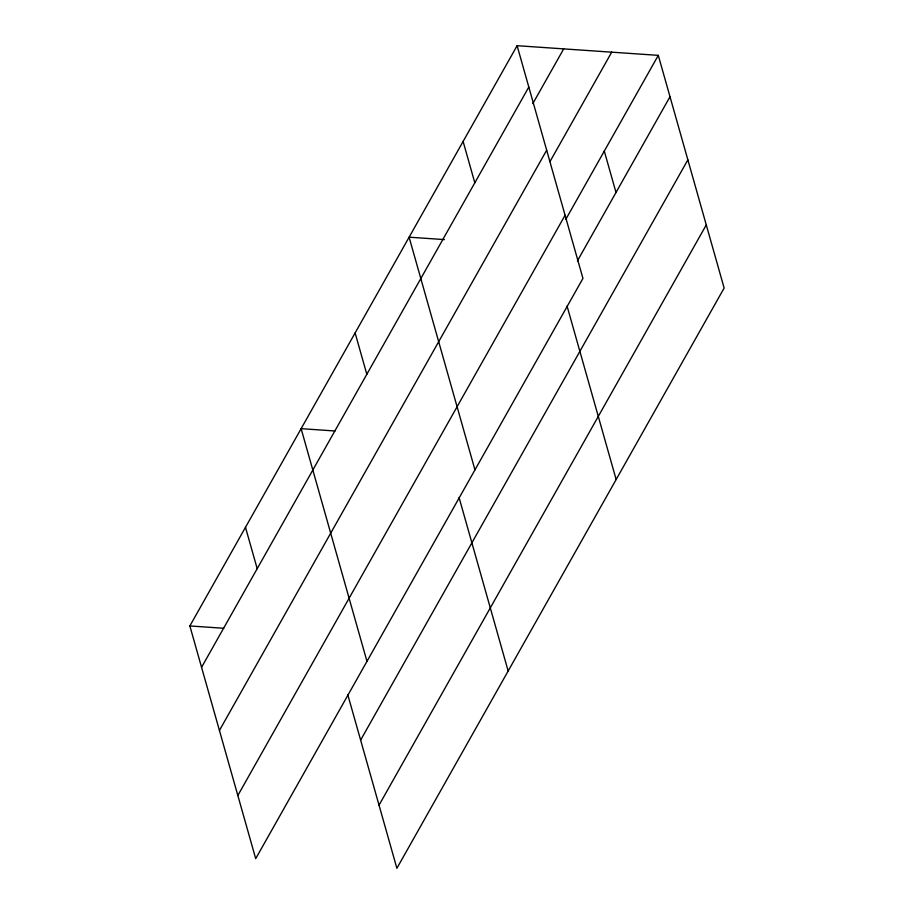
<?xml version="1.0" encoding="UTF-8"?>
<svg xmlns="http://www.w3.org/2000/svg" width="914" height="914" viewBox="0 0 914 914"><rect width="100%" height="100%" fill="white"/><g stroke="black" fill="none" stroke-linecap="round" stroke-linejoin="round"><path stroke-width="1.37" d="M517.107 45.7L582.949 278.404L255.703 858.646L189.861 625.953L517.107 45.7L658.297 55.354L724.139 288.047L396.893 868.3L347.811 694.811M201.56 667.323L528.806 87.07M532.839 103.59L563.698 48.888M219.429 730.457L546.675 150.216M549.988 161.584L611.706 52.167M237.834 795.511L565.081 215.258M565.732 219.474L658.297 55.354M577.442 260.856L670.008 96.724M360.619 740.111L687.865 159.859M379.036 805.165L706.282 224.913M444.41 239.594L409.106 237.183L474.96 469.887M335.004 430.985L301.117 428.666L366.971 661.37M189.861 625.953L223.747 628.261M604.303 151.096L616.002 192.466M567.057 306.053L616.15 479.53M463.112 141.442L474.812 182.811M459.068 497.536L508.161 671.013M355.112 332.924L366.822 374.294M245.489 527.309L257.2 568.679"/></g></svg>
